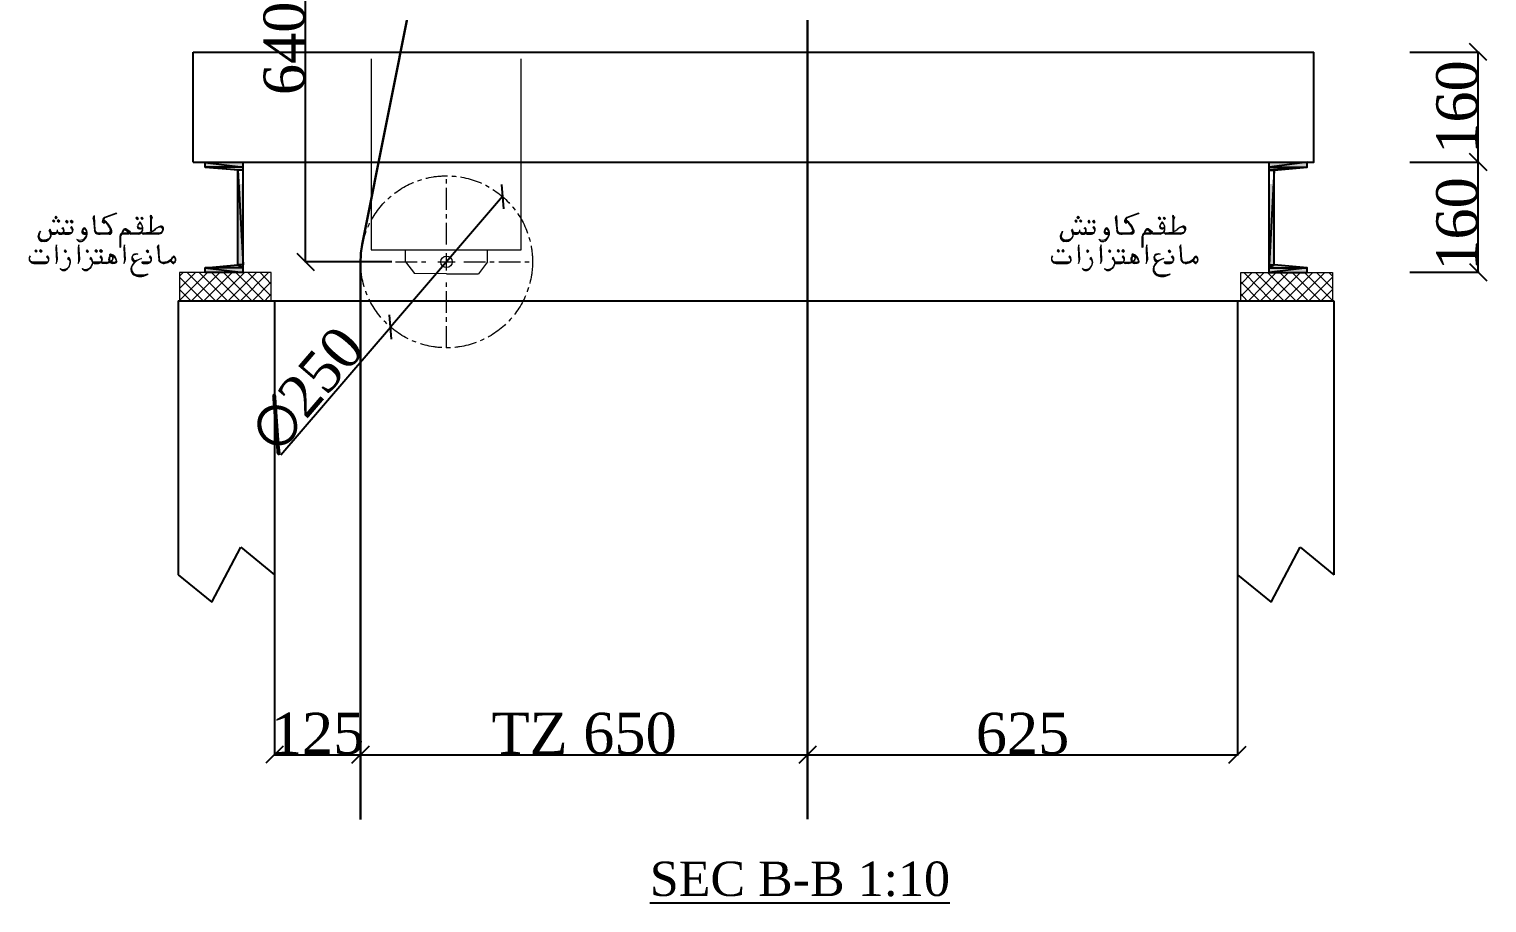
# Model space of a CAD drawing. Header units: millimetres. Extents: x -60342 to 1024385, y -25305 to 32879.
# Drawn here: x 17779 to 19898, y -6157 to -4887 of the extents above; entities that cross this region are included whole.
import ezdxf

# ---------------------------------------------------------------- set-up
doc = ezdxf.new("R2010")
doc.units = ezdxf.units.MM
doc.linetypes.add('$1$CENTER', pattern=[50.8, 31.75, -6.35, 6.35, -6.35])
doc.layers.add('$1$Car', color=3, linetype='Continuous', lineweight=18)
doc.layers.add('$1$CL', color=2, linetype='$1$CENTER', lineweight=0)
doc.layers.add('$1$PDF_0', color=7, linetype='Continuous')
doc.layers.add('Steel', color=7, linetype='Continuous')
doc.styles.add('$1$nassar2', font='cent.shx', dxfattribs={"height": 60})
doc.dimstyles.new('$1$Nassar2', dxfattribs={"dimtxt": 35, "dimasz": 25, "dimexe": 1.25, "dimexo": 0.625, "dimtad": 1, "dimtxsty": '$1$nassar2', "dimblk": '$1$_Oblique', "dimcen": 2.5, "dimadec": 0, "dimazin": 0, "dimtfac": 1, "dimtmove": 0, "dimatfit": 3, "dimldrblk": '$1$_Oblique', "dimfxl": 1, "dimarcsym": 0})

# ---------------------------------------------------------------- blocks, each defined once
blk = doc.blocks.new('*U36')
at = {"layer": '$1$CL', "color": 0, "transparency": 16777216}
for p, q in [((0, 25), (0, 125.12)), ((-125.12, 0), (-25, 0)), ((25, 0), (125.12, 0)), ((0, -125.12), (0, -25))]:
    blk.add_line(p, q, dxfattribs=at)
at = {"layer": '$1$CL', "color": 0, "linetype": 'Continuous', "transparency": 16777216}
for p, q in [((-12.5, 0), (12.5, 0)), ((0, -12.5), (0, 12.5))]:
    blk.add_line(p, q, dxfattribs=at)
blk = doc.blocks.new('$1$_Oblique')
at = {"color": 0, "linetype": 'ByBlock', "lineweight": -2}
blk.add_line((-0.5, -0.5), (0.5, 0.5), dxfattribs=at)
blk = doc.blocks.new('*D53')
at = {"color": 0, "lineweight": -2, "transparency": 16777216}
for p in [(18467.2, -5130.1), (18144.6, -5505.6)]:
    blk.add_line(p, (18304.3, -5319.7), dxfattribs=at)
at = {"layer": 'Defpoints', "color": 0, "transparency": 16777216}
for p in [(18467.2, -5130.1), (18304.3, -5319.7)]:
    blk.add_point(p, dxfattribs=at)
at = {"color": 0, "lineweight": -2, "transparency": 16777216, "xscale": 25, "yscale": 25, "zscale": 25}
for p, rotation in [((18467.2, -5130.1), 229.3418150870702), ((18304.3, -5319.7), 49.34181508707022)]:
    blk.add_blockref('$1$_Oblique', p, dxfattribs=dict(at, rotation=rotation))
at = {"color": 0, "transparency": 16777216, "insert": (18183.2, -5410.2), "char_height": 60, "attachment_point": 5, "rotation": 49.3418, "style": '$1$nassar2'}
blk.add_mtext('∅250', dxfattribs=at)
blk = doc.blocks.new('*D54')
at = {"color": 0, "lineweight": -2, "transparency": 16777216}
for p, q in [((18135.7, -5612.1), (18135.7, -5942.7)), ((18260.7, -5612.1), (18260.7, -5942.7)), ((18135.7, -5941.5), (18260.7, -5941.5))]:
    blk.add_line(p, q, dxfattribs=at)
at = {"layer": 'Defpoints', "color": 0, "transparency": 16777216}
for p in [(18135.7, -5611.5), (18260.7, -5611.5), (18260.7, -5941.5)]:
    blk.add_point(p, dxfattribs=at)
at = {"color": 0, "lineweight": -2, "transparency": 16777216, "xscale": 25, "yscale": 25, "zscale": 25, "rotation": 180}
blk.add_blockref('$1$_Oblique', (18135.7, -5941.5), dxfattribs=at)
at = {"color": 0, "lineweight": -2, "transparency": 16777216, "xscale": 25, "yscale": 25, "zscale": 25}
blk.add_blockref('$1$_Oblique', (18260.7, -5941.5), dxfattribs=at)
at = {"color": 0, "transparency": 16777216, "insert": (18198.2, -5910.9), "char_height": 60, "attachment_point": 5, "style": '$1$nassar2'}
blk.add_mtext('125', dxfattribs=at)
blk = doc.blocks.new('*D55')
at = {"color": 0, "lineweight": -2, "transparency": 16777216}
for p, q in [((18260.7, -5612.1), (18260.7, -5942.7)), ((18910.7, -5612.1), (18910.7, -5942.7)), ((18260.7, -5941.5), (18910.7, -5941.5))]:
    blk.add_line(p, q, dxfattribs=at)
at = {"layer": 'Defpoints', "color": 0, "transparency": 16777216}
for p in [(18260.7, -5611.5), (18910.7, -5611.5), (18910.7, -5941.5)]:
    blk.add_point(p, dxfattribs=at)
at = {"color": 0, "lineweight": -2, "transparency": 16777216, "xscale": 25, "yscale": 25, "zscale": 25, "rotation": 180}
blk.add_blockref('$1$_Oblique', (18260.7, -5941.5), dxfattribs=at)
at = {"color": 0, "lineweight": -2, "transparency": 16777216, "xscale": 25, "yscale": 25, "zscale": 25}
blk.add_blockref('$1$_Oblique', (18910.7, -5941.5), dxfattribs=at)
at = {"color": 0, "transparency": 16777216, "insert": (18585.7, -5910.9), "char_height": 60, "attachment_point": 5, "style": '$1$nassar2'}
blk.add_mtext('TZ 650', dxfattribs=at)
blk = doc.blocks.new('*D56')
at = {"color": 0, "lineweight": -2, "transparency": 16777216}
for p, q in [((18910.7, -5612.1), (18910.7, -5942.7)), ((19535.7, -5612.1), (19535.7, -5942.7)), ((18910.7, -5941.5), (19535.7, -5941.5))]:
    blk.add_line(p, q, dxfattribs=at)
at = {"layer": 'Defpoints', "color": 0, "transparency": 16777216}
for p in [(18910.7, -5611.5), (19535.7, -5611.5), (19535.7, -5941.5)]:
    blk.add_point(p, dxfattribs=at)
at = {"color": 0, "lineweight": -2, "transparency": 16777216, "xscale": 25, "yscale": 25, "zscale": 25, "rotation": 180}
blk.add_blockref('$1$_Oblique', (18910.7, -5941.5), dxfattribs=at)
at = {"color": 0, "lineweight": -2, "transparency": 16777216, "xscale": 25, "yscale": 25, "zscale": 25}
blk.add_blockref('$1$_Oblique', (19535.7, -5941.5), dxfattribs=at)
at = {"color": 0, "transparency": 16777216, "insert": (19223.2, -5910.9), "char_height": 60, "attachment_point": 5, "style": '$1$nassar2'}
blk.add_mtext('625', dxfattribs=at)
blk = doc.blocks.new('*D57')
at = {"color": 0, "lineweight": -2, "transparency": 16777216}
for p, q in [((18295.5, -4584.9), (18179.5, -4584.9)), ((18180.7, -5224.9), (18180.7, -4584.9)), ((18306.4, -5224.9), (18179.5, -5224.9))]:
    blk.add_line(p, q, dxfattribs=at)
at = {"layer": 'Defpoints', "color": 0, "transparency": 16777216}
for p in [(18180.7, -4584.9), (18296.1, -4584.9), (18307, -5224.9)]:
    blk.add_point(p, dxfattribs=at)
at = {"color": 0, "lineweight": -2, "transparency": 16777216, "xscale": 25, "yscale": 25, "zscale": 25}
for p, rotation in [((18180.7, -4584.9), 90), ((18180.7, -5224.9), 270)]:
    blk.add_blockref('$1$_Oblique', p, dxfattribs=dict(at, rotation=rotation))
at = {"color": 0, "transparency": 16777216, "insert": (18150.1, -4914.6), "char_height": 60, "attachment_point": 5, "rotation": 90, "style": '$1$nassar2'}
blk.add_mtext('640', dxfattribs=at)
blk = doc.blocks.new('*D58')
at = {"color": 0, "lineweight": -2, "transparency": 16777216}
for p, q in [((19786.3, -4919.9), (19887, -4919.9)), ((19885.7, -5079.9), (19885.7, -4919.9)), ((19786.3, -5079.9), (19887, -5079.9))]:
    blk.add_line(p, q, dxfattribs=at)
at = {"layer": 'Defpoints', "color": 0, "transparency": 16777216}
for p in [(19785.7, -4919.9), (19885.7, -4919.9), (19785.7, -5079.9)]:
    blk.add_point(p, dxfattribs=at)
at = {"color": 0, "lineweight": -2, "transparency": 16777216, "xscale": 25, "yscale": 25, "zscale": 25}
for p, rotation in [((19885.7, -4919.9), 90), ((19885.7, -5079.9), 270)]:
    blk.add_blockref('$1$_Oblique', p, dxfattribs=dict(at, rotation=rotation))
at = {"color": 0, "transparency": 16777216, "insert": (19855.1, -4999.9), "char_height": 60, "attachment_point": 5, "rotation": 90, "style": '$1$nassar2'}
blk.add_mtext('160', dxfattribs=at)
blk = doc.blocks.new('*D59')
at = {"color": 0, "lineweight": -2, "transparency": 16777216}
for p, q in [((19786.3, -5079.9), (19887, -5079.9)), ((19885.7, -5239.9), (19885.7, -5079.9)), ((19786.3, -5239.9), (19887, -5239.9))]:
    blk.add_line(p, q, dxfattribs=at)
at = {"layer": 'Defpoints', "color": 0, "transparency": 16777216}
for p in [(19785.7, -5079.9), (19885.7, -5079.9), (19785.7, -5239.9)]:
    blk.add_point(p, dxfattribs=at)
at = {"color": 0, "lineweight": -2, "transparency": 16777216, "xscale": 25, "yscale": 25, "zscale": 25}
for p, rotation in [((19885.7, -5079.9), 90), ((19885.7, -5239.9), 270)]:
    blk.add_blockref('$1$_Oblique', p, dxfattribs=dict(at, rotation=rotation))
at = {"color": 0, "transparency": 16777216, "insert": (19855.1, -5169.9), "char_height": 60, "attachment_point": 5, "rotation": 90, "style": '$1$nassar2'}
blk.add_mtext('160', dxfattribs=at)

msp = doc.modelspace()

# ---------------------------------------------------------------- hatches: boundary and pattern name
at = {"true_color": 0x000007}
h = msp.add_hatch(color=7, dxfattribs=at)
h.paths.add_polyline_path([(18089.881, -5080.302), (18034.579, -5080.302), (18089.881, -5087.149)])
h.paths.add_polyline_path([(18034.579, -5080.302), (18089.881, -5087.149), (18034.579, -5087.149)])
h = msp.add_hatch(color=7, dxfattribs=at)
h.paths.add_polyline_path([(19581.54, -5080.282), (19636.842, -5080.282), (19581.54, -5087.129)])
h.paths.add_polyline_path([(19636.842, -5080.282), (19581.54, -5087.129), (19636.842, -5087.129)])
h = msp.add_hatch(color=7, dxfattribs=at)
h.paths.add_polyline_path([(18089.881, -5087.149), (18034.579, -5087.149), (18089.881, -5091.889)])
h.paths.add_polyline_path([(18034.579, -5087.149), (18089.881, -5091.889), (18082.508, -5091.889)])
h = msp.add_hatch(color=7, dxfattribs=at)
h.paths.add_polyline_path([(19581.54, -5087.129), (19636.842, -5087.129), (19581.54, -5091.869)])
h.paths.add_polyline_path([(19636.842, -5087.129), (19581.54, -5091.869), (19588.913, -5091.869)])
h = msp.add_hatch(color=7, dxfattribs=at)
h.paths.add_polyline_path([(18089.881, -5111.889), (18082.508, -5111.889), (18089.881, -5229.341)])
h.paths.add_polyline_path([(18082.508, -5111.889), (18089.881, -5229.341), (18082.508, -5229.341)])
h = msp.add_hatch(color=7, dxfattribs=at)
h.paths.add_polyline_path([(19581.54, -5111.869), (19588.913, -5111.869), (19581.54, -5229.321)])
h.paths.add_polyline_path([(19588.913, -5111.869), (19581.54, -5229.321), (19588.913, -5229.321)])
h = msp.add_hatch(color=7, dxfattribs=at)
h.paths.add_polyline_path([(18089.881, -5229.341), (18082.508, -5229.341), (18089.881, -5233.554)])
h.paths.add_polyline_path([(18082.508, -5229.341), (18089.881, -5233.554), (18034.579, -5233.554)])
h = msp.add_hatch(color=7, dxfattribs=at)
h.paths.add_polyline_path([(18089.881, -5233.554), (18034.579, -5233.554), (18089.881, -5240.401)])
h.paths.add_polyline_path([(18034.579, -5233.554), (18089.881, -5240.401), (18034.579, -5240.401)])
h = msp.add_hatch(color=7, dxfattribs=at)
h.paths.add_polyline_path([(19581.54, -5229.321), (19588.913, -5229.321), (19581.54, -5233.534)])
h.paths.add_polyline_path([(19588.913, -5229.321), (19581.54, -5233.534), (19636.842, -5233.534)])
h = msp.add_hatch(color=7, dxfattribs=at)
h.paths.add_polyline_path([(19581.54, -5233.534), (19636.842, -5233.534), (19581.54, -5240.381)])
h.paths.add_polyline_path([(19636.842, -5233.534), (19581.54, -5240.381), (19636.842, -5240.381)])

# ---------------------------------------------------------------- linework, layer by layer
at = {"layer": '$1$Car', "ltscale": 4}
for p, q in [((18276.054, -4929.908), (18276.054, -5207.455)), ((18494.041, -5207.698), (18494.041, -4929.908)), ((18276.054, -5207.455), (18494.041, -5207.698)), ((18326.259, -5224.808), (18326.289, -5207.511)), ((18445.162, -5224.941), (18445.171, -5207.644)), ((18326.259, -5224.808), (18339.115, -5242.134)), ((18445.162, -5224.941), (18432.267, -5242.239)), ((18385.691, -5242.239), (18339.115, -5242.134)), ((18385.691, -5242.239), (18432.267, -5242.239))]:
    msp.add_line(p, q, dxfattribs=at)
msp.add_circle((18385.71, -5224.908), 8.379, dxfattribs=at)
at = {"layer": '$1$CL', "color": 1, "linetype": 'Continuous', "lineweight": 30}
for p, q in [((18396.006, -4532.183), (18263.256, -5199.807)), ((18910.71, -6035.335), (18910.71, -4584.392)), ((18260.71, -6035.505), (18260.71, -5224.908))]:
    msp.add_line(p, q, dxfattribs=at)
at = {"layer": '$1$CL'}
msp.add_circle((18385.71, -5224.908), 125, dxfattribs=at)
at = {"layer": '$1$CL', "color": 1, "linetype": 'Continuous', "lineweight": 30}
msp.add_arc((18385.71, -5224.908), 125, 168.416006, 180, dxfattribs=at)
at = {"layer": '$1$PDF_0', "lineweight": 18}
for points in [[(17816.376, -5165.841), (17814.259, -5163.724), (17812.747, -5165.236), (17814.562, -5167.353)], [(17819.702, -5160.701), (17817.585, -5158.584), (17816.073, -5160.398), (17817.888, -5162.515)], [(17823.33, -5165.841), (17821.214, -5163.724), (17819.702, -5165.236), (17821.818, -5167.353)], [(17835.425, -5166.748), (17833.308, -5164.631), (17831.796, -5166.446), (17833.913, -5168.562)], [(17842.682, -5166.748), (17840.565, -5164.631), (17838.751, -5166.446), (17840.867, -5168.562)], [(17937.926, -5161.91), (17935.81, -5159.794), (17933.995, -5161.305), (17936.112, -5163.422)], [(17944.881, -5161.91), (17942.764, -5159.794), (17941.252, -5161.305), (17943.369, -5163.422)], [(19302.609, -5165.821), (19300.493, -5163.704), (19298.981, -5165.216), (19300.795, -5167.333)], [(19305.935, -5160.681), (19303.819, -5158.564), (19302.307, -5160.378), (19304.121, -5162.495)], [(19309.564, -5165.821), (19307.447, -5163.704), (19305.935, -5165.216), (19308.052, -5167.333)], [(19321.658, -5166.728), (19319.542, -5164.611), (19318.03, -5166.425), (19320.146, -5168.542)], [(19328.915, -5166.728), (19326.798, -5164.611), (19324.984, -5166.425), (19327.101, -5168.542)], [(19424.16, -5161.89), (19422.043, -5159.773), (19420.229, -5161.285), (19422.345, -5163.402)], [(19431.114, -5161.89), (19428.997, -5159.773), (19427.486, -5161.285), (19429.602, -5163.402)], [(17790.675, -5209.381), (17788.558, -5207.265), (17787.047, -5208.777), (17789.163, -5210.893)], [(17797.629, -5209.381), (17795.815, -5207.265), (17794.001, -5208.777), (17796.117, -5210.893)], [(17818.19, -5227.221), (17819.702, -5223.592), (17820.307, -5221.174), (17818.795, -5200.31), (17817.585, -5204.544), (17818.795, -5223.895)], [(17833.308, -5209.684), (17831.192, -5207.567), (17829.68, -5209.381), (17831.494, -5211.498)], [(17850.241, -5227.221), (17852.055, -5223.592), (17852.357, -5221.174), (17851.148, -5200.31), (17849.938, -5204.544), (17850.845, -5223.895)], [(17865.359, -5209.684), (17863.242, -5207.567), (17861.73, -5209.381), (17863.847, -5211.498)], [(17878.058, -5209.381), (17875.942, -5207.265), (17874.43, -5208.777), (17876.546, -5210.893)], [(17885.315, -5209.381), (17883.198, -5207.265), (17881.384, -5208.777), (17883.501, -5210.893)], [(17916.761, -5227.221), (17918.273, -5223.592), (17918.877, -5221.174), (17917.668, -5200.31), (17916.458, -5204.544), (17917.365, -5223.895)], [(17952.742, -5209.986), (17950.626, -5207.87), (17948.811, -5209.381), (17950.928, -5211.498)], [(19276.908, -5209.361), (19274.792, -5207.245), (19273.28, -5208.756), (19275.396, -5210.873)], [(19283.863, -5209.361), (19282.048, -5207.245), (19280.234, -5208.756), (19282.351, -5210.873)], [(19304.423, -5227.201), (19305.935, -5223.572), (19306.54, -5221.153), (19305.028, -5200.29), (19303.819, -5204.523), (19305.028, -5223.875)], [(19319.542, -5209.664), (19317.425, -5207.547), (19315.913, -5209.361), (19317.727, -5211.478)], [(19336.474, -5227.201), (19338.288, -5223.572), (19338.591, -5221.153), (19337.381, -5200.29), (19336.172, -5204.523), (19337.079, -5223.875)], [(19351.592, -5209.664), (19349.476, -5207.547), (19347.964, -5209.361), (19350.08, -5211.478)], [(19364.291, -5209.361), (19362.175, -5207.245), (19360.663, -5208.756), (19362.78, -5210.873)], [(19371.548, -5209.361), (19369.432, -5207.245), (19367.617, -5208.756), (19369.734, -5210.873)], [(19402.994, -5227.201), (19404.506, -5223.572), (19405.111, -5221.153), (19403.901, -5200.29), (19402.692, -5204.523), (19403.599, -5223.875)], [(19438.975, -5209.966), (19436.859, -5207.849), (19435.045, -5209.361), (19437.161, -5211.478)]]:
    msp.add_lwpolyline(points, close=True, dxfattribs=at)
for points in [[(17815.469, -5166.446), (17813.352, -5164.329)], [(17818.795, -5161.608), (17816.678, -5159.491)], [(17822.725, -5166.446), (17820.609, -5164.329)], [(17834.518, -5167.655), (17832.703, -5165.539)], [(17841.774, -5167.655), (17839.658, -5165.539)], [(17875.034, -5179.447), (17873.825, -5157.979), (17872.918, -5158.584), (17871.708, -5161.003), (17872.313, -5163.724), (17873.825, -5179.447)], [(17874.43, -5179.75), (17873.22, -5162.515), (17872.616, -5159.794)], [(17886.827, -5164.934), (17887.734, -5169.167), (17885.315, -5167.05)], [(17888.943, -5159.794), (17905.876, -5153.746), (17904.969, -5155.258), (17890.455, -5160.398)], [(17937.019, -5162.515), (17934.903, -5160.398)], [(17943.974, -5162.515), (17942.159, -5160.398)], [(17955.463, -5160.701), (17955.463, -5179.75), (17956.673, -5179.75), (17956.673, -5161.91), (17957.278, -5162.515), (17958.185, -5160.398)], [(19301.702, -5166.425), (19299.586, -5164.309)], [(19305.028, -5161.588), (19302.912, -5159.471)], [(19308.959, -5166.425), (19306.842, -5164.309)], [(19320.751, -5167.635), (19318.937, -5165.518)], [(19328.008, -5167.635), (19325.891, -5165.518)], [(19361.268, -5179.427), (19360.058, -5157.959), (19359.151, -5158.564), (19357.942, -5160.983), (19358.547, -5163.704), (19360.058, -5179.427)], [(19360.663, -5179.729), (19359.454, -5162.495), (19358.849, -5159.773)], [(19373.06, -5164.914), (19373.967, -5169.147), (19371.548, -5167.03)], [(19375.177, -5159.773), (19392.109, -5153.726), (19391.202, -5155.238), (19376.688, -5160.378)], [(19423.252, -5162.495), (19421.136, -5160.378)], [(19430.207, -5162.495), (19428.393, -5160.378)], [(19441.697, -5160.681), (19441.697, -5179.729), (19442.906, -5179.729), (19442.906, -5161.89), (19443.511, -5162.495), (19444.418, -5160.378)], [(17809.421, -5177.633), (17807.91, -5179.75)], [(17828.168, -5175.214), (17826.656, -5176.726)], [(17839.658, -5182.773), (17828.47, -5182.773)], [(17839.96, -5183.378), (17838.751, -5183.68), (17829.377, -5183.68)], [(17830.587, -5184.89), (17837.239, -5184.89)], [(17840.565, -5173.702), (17839.356, -5175.214)], [(17839.96, -5174.609), (17841.17, -5176.121), (17842.077, -5177.936)], [(17862.335, -5183.68), (17858.102, -5183.68), (17856.893, -5183.076), (17855.986, -5180.959)], [(17857.8, -5177.331), (17859.009, -5176.424), (17859.916, -5176.424), (17861.73, -5178.54)], [(17858.404, -5184.89), (17863.242, -5184.89)], [(17863.242, -5182.773), (17859.614, -5182.773)], [(17878.965, -5182.773), (17893.781, -5182.773)], [(17895.595, -5183.68), (17879.872, -5183.68)], [(17879.872, -5184.89), (17881.989, -5184.89)], [(17895.595, -5184.89), (17881.082, -5184.89)], [(17911.621, -5189.123), (17911.621, -5203.636), (17911.016, -5204.241), (17911.016, -5187.914)], [(17923.715, -5183.68), (17914.947, -5183.68), (17913.132, -5184.588), (17911.621, -5186.402)], [(17920.994, -5177.331), (17925.529, -5180.959), (17924.017, -5184.89), (17915.551, -5184.89)], [(17917.063, -5177.936), (17918.273, -5177.331), (17919.18, -5177.633), (17924.32, -5181.866)], [(17924.622, -5182.773), (17937.321, -5182.773)], [(17942.159, -5181.866), (17938.833, -5183.68), (17925.529, -5183.68)], [(17937.321, -5184.89), (17926.739, -5184.89)], [(17943.066, -5182.773), (17969.372, -5182.773)], [(17967.86, -5183.68), (17943.974, -5183.68)], [(17966.651, -5184.89), (17945.183, -5184.89)], [(19295.655, -5177.613), (19294.143, -5179.729)], [(19314.401, -5175.194), (19312.89, -5176.706)], [(19325.891, -5182.753), (19314.704, -5182.753)], [(19326.194, -5183.358), (19324.984, -5183.66), (19315.611, -5183.66)], [(19316.82, -5184.87), (19323.472, -5184.87)], [(19326.798, -5173.682), (19325.589, -5175.194)], [(19326.194, -5174.589), (19327.403, -5176.101), (19328.31, -5177.915)], [(19348.569, -5183.66), (19344.335, -5183.66), (19343.126, -5183.055), (19342.219, -5180.939)], [(19344.033, -5177.311), (19345.243, -5176.403), (19346.15, -5176.403), (19347.964, -5178.52)], [(19344.638, -5184.87), (19349.476, -5184.87)], [(19349.476, -5182.753), (19345.847, -5182.753)], [(19365.199, -5182.753), (19380.014, -5182.753)], [(19381.829, -5183.66), (19366.106, -5183.66)], [(19366.106, -5184.87), (19368.222, -5184.87)], [(19381.829, -5184.87), (19367.315, -5184.87)], [(19397.854, -5189.103), (19397.854, -5203.616), (19397.249, -5204.221), (19397.249, -5187.893)], [(19409.948, -5183.66), (19401.18, -5183.66), (19399.366, -5184.567), (19397.854, -5186.381)], [(19407.227, -5177.311), (19411.763, -5180.939), (19410.251, -5184.87), (19401.785, -5184.87)], [(19403.296, -5177.915), (19404.506, -5177.311), (19405.413, -5177.613), (19410.553, -5181.846)], [(19410.856, -5182.753), (19423.555, -5182.753)], [(19428.393, -5181.846), (19425.067, -5183.66), (19411.763, -5183.66)], [(19423.555, -5184.87), (19412.972, -5184.87)], [(19429.3, -5182.753), (19455.605, -5182.753)], [(19454.094, -5183.66), (19430.207, -5183.66)], [(19452.884, -5184.87), (19431.416, -5184.87)], [(17789.768, -5209.986), (17787.651, -5208.172)], [(17797.025, -5209.986), (17794.908, -5208.172)], [(17819.097, -5223.592), (17819.399, -5222.383), (17818.19, -5203.334)], [(17832.401, -5210.591), (17830.285, -5208.474)], [(17851.45, -5223.592), (17851.45, -5222.383), (17850.543, -5203.334)], [(17864.754, -5210.591), (17862.638, -5208.474)], [(17877.151, -5209.986), (17875.337, -5208.172)], [(17884.408, -5209.986), (17882.291, -5208.172)], [(17917.668, -5223.592), (17917.97, -5222.383), (17917.063, -5203.334)], [(17951.835, -5210.591), (17949.718, -5208.777)], [(17968.465, -5222.081), (17967.256, -5200.31), (17966.348, -5201.218), (17965.139, -5203.636), (17966.046, -5206.055), (17967.256, -5222.081)], [(17967.86, -5222.383), (17966.651, -5205.148), (17966.046, -5202.427)], [(19276.001, -5209.966), (19273.885, -5208.152)], [(19283.258, -5209.966), (19281.141, -5208.152)], [(19305.33, -5223.572), (19305.633, -5222.363), (19304.423, -5203.314)], [(19318.634, -5210.571), (19316.518, -5208.454)], [(19337.683, -5223.572), (19337.683, -5222.363), (19336.776, -5203.314)], [(19350.987, -5210.571), (19348.871, -5208.454)], [(19363.384, -5209.966), (19361.57, -5208.152)], [(19370.641, -5209.966), (19368.525, -5208.152)], [(19403.901, -5223.572), (19404.204, -5222.363), (19403.296, -5203.314)], [(19438.068, -5210.571), (19435.952, -5208.756)], [(19454.698, -5222.06), (19453.489, -5200.29), (19452.582, -5201.197), (19451.372, -5203.616), (19452.279, -5206.035), (19453.489, -5222.06)], [(19454.094, -5222.363), (19452.884, -5205.128), (19452.279, -5202.407)], [(17805.188, -5226.011), (17803.979, -5226.314), (17784.93, -5226.314), (17783.418, -5226.011), (17781.906, -5225.407)], [(17804.886, -5225.407), (17783.72, -5225.407)], [(17785.837, -5227.221), (17802.467, -5227.221)], [(17805.793, -5216.033), (17804.281, -5217.848)], [(17805.188, -5217.243), (17806.398, -5218.755), (17807.305, -5220.569)], [(17882.594, -5226.011), (17881.384, -5226.314), (17872.011, -5226.314)], [(17873.22, -5227.221), (17879.872, -5227.221)], [(17883.198, -5216.033), (17881.989, -5217.848)], [(17882.594, -5217.243), (17883.803, -5218.755), (17884.71, -5220.569)], [(17884.105, -5225.407), (17893.781, -5225.407)], [(17895.898, -5225.407), (17893.479, -5226.314), (17885.315, -5226.314)], [(17891.362, -5227.221), (17886.222, -5227.221)], [(17896.502, -5224.5), (17895.595, -5222.685)], [(17896.502, -5214.824), (17900.433, -5216.033), (17903.457, -5218.15)], [(17905.876, -5225.407), (17904.364, -5226.314), (17899.828, -5226.314), (17897.712, -5225.407)], [(17900.735, -5225.407), (17904.061, -5225.407)], [(17953.952, -5225.407), (17942.764, -5225.407)], [(17954.254, -5226.011), (17953.044, -5226.314), (17943.671, -5226.314)], [(17944.881, -5227.221), (17951.533, -5227.221)], [(17954.859, -5216.033), (17953.649, -5217.848)], [(17954.254, -5217.243), (17955.463, -5218.755), (17956.37, -5220.569)], [(17972.396, -5225.407), (17976.326, -5225.407)], [(17973.605, -5227.221), (17975.419, -5227.221)], [(17987.212, -5219.964), (17983.281, -5224.5)], [(17987.816, -5227.221), (17983.886, -5223.29)], [(17984.793, -5223.29), (17987.816, -5226.011), (17988.723, -5226.616), (17989.933, -5226.011), (17991.445, -5224.5)], [(17991.747, -5220.569), (17990.538, -5218.755), (17989.328, -5218.15), (17987.514, -5219.359)], [(19291.422, -5225.991), (19290.212, -5226.294), (19271.163, -5226.294), (19269.651, -5225.991), (19268.14, -5225.386)], [(19291.119, -5225.386), (19269.954, -5225.386)], [(19272.07, -5227.201), (19288.7, -5227.201)], [(19292.026, -5216.013), (19290.515, -5217.827)], [(19291.422, -5217.223), (19292.631, -5218.734), (19293.538, -5220.549)], [(19368.827, -5225.991), (19367.617, -5226.294), (19358.244, -5226.294)], [(19359.454, -5227.201), (19366.106, -5227.201)], [(19369.432, -5216.013), (19368.222, -5217.827)], [(19368.827, -5217.223), (19370.036, -5218.734), (19370.943, -5220.549)], [(19370.339, -5225.386), (19380.014, -5225.386)], [(19382.131, -5225.386), (19379.712, -5226.294), (19371.548, -5226.294)], [(19377.595, -5227.201), (19372.455, -5227.201)], [(19382.736, -5224.479), (19381.829, -5222.665)], [(19382.736, -5214.804), (19386.666, -5216.013), (19389.69, -5218.13)], [(19392.109, -5225.386), (19390.597, -5226.294), (19386.062, -5226.294), (19383.945, -5225.386)], [(19386.969, -5225.386), (19390.295, -5225.386)], [(19440.185, -5225.386), (19428.997, -5225.386)], [(19440.487, -5225.991), (19439.278, -5226.294), (19429.905, -5226.294)], [(19431.114, -5227.201), (19437.766, -5227.201)], [(19441.092, -5216.013), (19439.883, -5217.827)], [(19440.487, -5217.223), (19441.697, -5218.734), (19442.604, -5220.549)], [(19458.629, -5225.386), (19462.56, -5225.386)], [(19459.839, -5227.201), (19461.653, -5227.201)], [(19473.445, -5219.944), (19469.514, -5224.479)], [(19474.05, -5227.201), (19470.119, -5223.27)], [(19471.026, -5223.27), (19474.05, -5225.991), (19474.957, -5226.596), (19476.166, -5225.991), (19477.678, -5224.479)], [(19477.98, -5220.549), (19476.771, -5218.734), (19475.561, -5218.13), (19473.747, -5219.339)]]:
    msp.add_lwpolyline(points, dxfattribs=at)
for points in [[(17893.71, -5182.464, 0.41725407), (17897.363, -5179.213, 0.15748651), (17886.557, -5164.666)], [(17942.707, -5171.176, 0.6063276), (17937.076, -5171.176, 0.38592407), (17938.16, -5175.305)], [(17943.887, -5178.117, 0.20473629), (17940.775, -5167.679, 0.43299412), (17938.801, -5167.898)], [(19379.943, -5182.444, 0.41725407), (19383.597, -5179.193, 0.15748651), (19372.79, -5164.646)], [(19428.94, -5171.156, 0.6063276), (19423.31, -5171.156, 0.38592407), (19424.393, -5175.285)], [(19430.12, -5178.097, 0.20473629), (19427.008, -5167.658, 0.43299412), (19425.035, -5167.878)], [(17792.192, -5189.045, -0.18110539), (17795.194, -5180.541, 0.11021726), (17793.105, -5187.476, 0.21257862), (17794.139, -5190.372)], [(17793.141, -5190.344, 0.23621891), (17799.403, -5194.262, 0.15747958), (17807.486, -5191.775)], [(17807.578, -5191.37, 0.26770238), (17810.328, -5186.419, 0.16534837), (17807.834, -5179.352)], [(17809.44, -5181.163, 0.67714591), (17819.82, -5181.579, 0.27558448), (17824.602, -5184.876, 0.40157223), (17829.348, -5181.016)], [(17809.682, -5181.017, 0.10236354), (17816.889, -5182.47, 0.28347809), (17819.633, -5180.735, 0.07863973), (17820.245, -5178.695)], [(17820.008, -5181.283, 0.15747367), (17826.136, -5182.765, 0.86611539), (17826.569, -5176.495)], [(17839.506, -5182.471, 0.53548612), (17841.89, -5178.822, 0.12595079), (17838.99, -5175.093)], [(17847.95, -5192.113, 0.51969524), (17862.746, -5184.804, 0.31492829), (17860.085, -5177.845)], [(17858.438, -5175.598, 0.17324239), (17855.506, -5180.834, 0.4881371), (17858.146, -5184.585)], [(17916.458, -5179.145), (17914.644, -5181.564), (17916.156, -5177.936, -0.51186379), (17920.819, -5177.329)], [(17915.854, -5182.773), (17923.715, -5182.773), (17918.877, -5178.843, 0.3544211), (17916.348, -5179.203)], [(17974.175, -5175.805, 0.47244666), (17969.929, -5173.296, 0.09446494), (17961.633, -5178.066)], [(19278.426, -5189.025, -0.18110539), (19281.427, -5180.521, 0.11021726), (19279.338, -5187.455, 0.21257862), (19280.372, -5190.351)], [(19279.375, -5190.324, 0.23621891), (19285.637, -5194.242, 0.15747958), (19293.72, -5191.755)], [(19293.811, -5191.35, 0.26770238), (19296.561, -5186.399, 0.16534837), (19294.067, -5179.331)], [(19295.673, -5181.143, 0.67714591), (19306.053, -5181.559, 0.27558448), (19310.835, -5184.856, 0.40157223), (19315.581, -5180.996)], [(19295.915, -5180.997, 0.10236354), (19303.123, -5182.45, 0.28347809), (19305.867, -5180.715, 0.07863973), (19306.479, -5178.675)], [(19306.241, -5181.263, 0.15747367), (19312.37, -5182.744, 0.86611539), (19312.802, -5176.475)], [(19325.739, -5182.451, 0.53548612), (19328.124, -5178.802, 0.12595079), (19325.224, -5175.073)], [(19334.183, -5192.093, 0.51969524), (19348.979, -5184.784, 0.31492829), (19346.318, -5177.824)], [(19344.671, -5175.577, 0.17324239), (19341.739, -5180.813, 0.4881371), (19344.38, -5184.565)], [(19402.692, -5179.125), (19400.878, -5181.544), (19402.389, -5177.915, -0.51186379), (19407.053, -5177.309)], [(19402.087, -5182.753), (19409.948, -5182.753), (19405.111, -5178.822, 0.3544211), (19402.581, -5179.183)], [(19460.409, -5175.785, 0.47244666), (19456.163, -5173.275, 0.09446494), (19447.866, -5178.046)], [(17930.861, -5213.872, -0.30708343), (17937.102, -5214.027, 0.20470465), (17929.852, -5215.891)], [(19417.094, -5213.852, -0.30708343), (19423.335, -5214.007, 0.20470465), (19416.086, -5215.871)], [(17802.181, -5227.219, 0.35432667), (17807.463, -5223.157, 0.24409499), (17805.376, -5216.079)], [(17804.734, -5225.104, 0.53548612), (17807.119, -5221.455, 0.12595079), (17804.218, -5217.726)], [(17836.029, -5218.755), (17834.82, -5220.266, -0.33858744), (17838.258, -5228.101)], [(17882.291, -5225.407), (17871.104, -5225.407, -0.26773869), (17864.277, -5236.965)], [(17868.382, -5218.755), (17867.173, -5220.266, -0.33858744), (17870.611, -5228.101)], [(17882.139, -5225.104, 0.53548612), (17884.524, -5221.455, 0.12595079), (17881.624, -5217.726)], [(17906.458, -5224.427, -0.38583965), (17903.154, -5227.221), (17900.433, -5227.221)], [(17931, -5214, 0.31495142), (17928.09, -5220.86, 0.3621915), (17933.347, -5225.103)], [(17953.799, -5225.104, 0.53548612), (17956.184, -5221.455, 0.12595079), (17953.284, -5217.726)], [(17983.281, -5223.29), (17980.862, -5225.407), (17978.141, -5226.314), (17973.605, -5226.314, -0.34648821), (17967.562, -5222.293)], [(17983.37, -5224.312, -0.21256689), (17976.629, -5227.221), (17974.512, -5227.221)], [(17989.491, -5227.099, 0.45670162), (17990.133, -5217.333, 0.46473752), (17988.063, -5217.521)], [(19288.415, -5227.199, 0.35432667), (19293.697, -5223.136, 0.24409499), (19291.609, -5216.058)], [(19290.967, -5225.084, 0.53548612), (19293.352, -5221.435, 0.12595079), (19290.452, -5217.706)], [(19322.263, -5218.734), (19321.053, -5220.246, -0.33858744), (19324.491, -5228.081)], [(19368.525, -5225.386), (19357.337, -5225.386, -0.26773869), (19350.511, -5236.944)], [(19354.616, -5218.734), (19353.406, -5220.246, -0.33858744), (19356.844, -5228.081)], [(19368.372, -5225.084, 0.53548612), (19370.757, -5221.435, 0.12595079), (19367.857, -5217.706)], [(19392.691, -5224.407, -0.38583965), (19389.388, -5227.201), (19386.666, -5227.201)], [(19417.233, -5213.98, 0.31495142), (19414.323, -5220.839, 0.3621915), (19419.58, -5225.083)], [(19440.033, -5225.084, 0.53548612), (19442.417, -5221.435, 0.12595079), (19439.517, -5217.706)], [(19469.514, -5223.27), (19467.095, -5225.386), (19464.374, -5226.294), (19459.839, -5226.294, -0.34648821), (19453.795, -5222.273)], [(19469.604, -5224.292, -0.21256689), (19462.862, -5227.201), (19460.746, -5227.201)], [(19475.724, -5227.078, 0.45670162), (19476.366, -5217.313, 0.46473752), (19474.296, -5217.501)]]:
    msp.add_lwpolyline(points, format="xyb", dxfattribs=at)
for centre, radius, start, end in [((17895.746, -5167.806), 10.734, 131.818581, 176.363478), ((17892.118, -5165.085), 4.989, 114.480482, 172.752627), ((17872.465, -5188.064), 27.968, 16.704108, 57.766179), ((17947.148, -5175.668), 11.036, 136.415502, 170.451997), ((17939.891, -5170.226), 1.664, 20.870184, 150.975368), ((17926.589, -5177.179), 17.384, 4.157943, 20.375507), ((17957.429, -5159.038), 2.57, 125.45744, 214.526044), ((17958.336, -5158.433), 2.873, 172.341905, 247.149088), ((17958.637, -5157.526), 2.569, 168.381182, 258.98567), ((19381.98, -5167.786), 10.734, 131.818581, 176.363478), ((19378.351, -5165.064), 4.989, 114.480482, 172.752627), ((19358.698, -5188.044), 27.968, 16.704108, 57.766179), ((19433.381, -5175.648), 11.036, 136.415502, 170.451997), ((19426.124, -5170.206), 1.664, 20.870184, 150.975368), ((19412.823, -5177.159), 17.384, 4.157943, 20.375507), ((19443.662, -5159.017), 2.57, 125.45744, 214.526044), ((19444.57, -5158.413), 2.873, 172.341905, 247.149088), ((19444.871, -5157.506), 2.569, 168.381182, 258.98567), ((17798.687, -5188.67), 6.803, 182.058765, 255.257517), ((17800.502, -5184.436), 8.921, 223.693879, 266.492273), ((17799.897, -5184.134), 11.339, 255.646426, 35.7367), ((17800.502, -5179.6), 13.454, 266.653361, 300.692489), ((17799.898, -5185.343), 10.733, 355.411188, 36.477075), ((17815.015, -5177.18), 6.501, 233.442738, 303.371366), ((17814.104, -5179.296), 6.203, 343.55445, 6.915975), ((17824.691, -5178.994), 4.988, 232.414436, 327.59056), ((17822.877, -5180.506), 6.803, 20.7816, 44.161749), ((17820.76, -5179.901), 8.919, 353.038951, 34.101361), ((17830.435, -5182.622), 1.964, 179.690553, 270.309447), ((17837.088, -5179.296), 5.292, 268.545502, 346.587878), ((17834.669, -5178.994), 8.013, 348.953469, 43.822964), ((17853.416, -5189.576), 5.896, 204.406018, 299.588892), ((17849.484, -5182.622), 14.06, 299.768681, 351.216612), ((17859.16, -5179.901), 2.57, 126.05757, 276.673314), ((17858.858, -5180.203), 2.57, 67.327691, 122.206881), ((17859.463, -5176.878), 1.361, 46.254429, 133.745571), ((17851.905, -5183.227), 11.337, 352.812372, 40.827856), ((17879.419, -5178.691), 5.896, 186.108406, 272.066302), ((17879.721, -5177.785), 5.896, 198.548463, 274.990855), ((17879.419, -5177.784), 4.989, 198.093756, 274.526109), ((17880.929, -5182.622), 1.964, 179.690553, 270.309447), ((17894.84, -5180.204), 3.477, 277.753804, 23.290107), ((17895.444, -5181.11), 3.78, 270.042868, 17.021568), ((17916.005, -5187.763), 5.292, 92.412247, 179.927671), ((17916.005, -5189.275), 4.687, 99.649567, 176.073555), ((17926.586, -5182.622), 1.964, 179.690553, 270.309447), ((17938.38, -5174.156), 2.268, 170.202434, 253.018624), ((17940.194, -5171.434), 4.687, 224.452065, 311.966444), ((17936.868, -5177.482), 7.106, 272.594288, 353.822003), ((17937.775, -5176.576), 6.198, 266.817707, 5.005144), ((17939.892, -5169.319), 7.71, 252.766668, 299.049929), ((17940.496, -5171.737), 4.082, 236.550549, 320.944658), ((17945.031, -5182.622), 1.964, 179.690553, 270.309447), ((17948.358, -5161.458), 21.315, 272.547742, 308.349254), ((17949.567, -5163.271), 19.199, 269.450426, 312.259811), ((17971.64, -5187.763), 13.758, 105.583986, 132.527322), ((17966.5, -5176.877), 7.71, 269.451086, 9.122392), ((17967.105, -5176.273), 7.407, 273.184125, 303.682961), ((17969.221, -5178.692), 4.082, 12.96812, 105.110331), ((17970.128, -5177.482), 3.477, 48.049656, 113.02265), ((17969.221, -5178.39), 4.081, 269.615532, 10.779779), ((17968.918, -5177.784), 4.687, 343.676805, 41.929371), ((19284.921, -5188.649), 6.803, 182.058765, 255.257517), ((19286.736, -5184.415), 8.921, 223.693879, 266.492273), ((19286.13, -5184.114), 11.339, 255.646426, 35.7367), ((19286.735, -5179.58), 13.454, 266.653361, 300.692489), ((19286.132, -5185.323), 10.733, 355.411188, 36.477075), ((19301.249, -5177.159), 6.501, 233.442738, 303.371366), ((19300.337, -5179.275), 6.203, 343.55445, 6.915975), ((19310.924, -5178.974), 4.988, 232.414436, 327.59056), ((19309.11, -5180.485), 6.803, 20.7816, 44.161749), ((19306.994, -5179.881), 8.919, 353.038951, 34.101361), ((19316.668, -5182.602), 1.964, 179.690553, 270.309447), ((19323.321, -5179.276), 5.292, 268.545502, 346.587878), ((19320.902, -5178.974), 8.013, 348.953469, 43.822964), ((19339.649, -5189.556), 5.896, 204.406018, 299.588892), ((19335.718, -5182.602), 14.06, 299.768681, 351.216612), ((19345.394, -5179.881), 2.57, 126.05757, 276.673314), ((19345.091, -5180.183), 2.57, 67.327691, 122.206881), ((19345.696, -5176.858), 1.361, 46.254429, 133.745571), ((19338.138, -5183.206), 11.337, 352.812372, 40.827856), ((19365.652, -5178.671), 5.896, 186.108406, 272.066302), ((19365.954, -5177.764), 5.896, 198.548463, 274.990855), ((19365.652, -5177.764), 4.989, 198.093756, 274.526109), ((19367.163, -5182.602), 1.964, 179.690553, 270.309447), ((19381.073, -5180.184), 3.477, 277.753804, 23.290107), ((19381.677, -5181.089), 3.78, 270.042868, 17.021568), ((19402.238, -5187.742), 5.292, 92.412247, 179.927671), ((19402.239, -5189.254), 4.687, 99.649567, 176.073555), ((19412.82, -5182.602), 1.964, 179.690553, 270.309447), ((19424.613, -5174.136), 2.268, 170.202434, 253.018624), ((19426.427, -5171.414), 4.687, 224.452065, 311.966444), ((19423.101, -5177.461), 7.106, 272.594288, 353.822003), ((19424.009, -5176.556), 6.198, 266.817707, 5.005144), ((19426.125, -5169.299), 7.71, 252.766668, 299.049929), ((19426.73, -5171.717), 4.082, 236.550549, 320.944658), ((19431.264, -5182.602), 1.964, 179.690553, 270.309447), ((19434.592, -5161.438), 21.315, 272.547742, 308.349254), ((19435.801, -5163.251), 19.199, 269.450426, 312.259811), ((19457.873, -5187.742), 13.758, 105.583986, 132.527322), ((19452.733, -5176.857), 7.71, 269.451086, 9.122392), ((19453.338, -5176.253), 7.407, 273.184125, 303.682961), ((19455.454, -5178.672), 4.082, 12.96812, 105.110331), ((19456.361, -5177.461), 3.477, 48.049656, 113.02265), ((19455.455, -5178.37), 4.081, 269.615532, 10.779779), ((19455.151, -5177.764), 4.687, 343.676805, 41.929371), ((17784.174, -5219.813), 5.291, 139.72409, 261.981691), ((17785.384, -5220.72), 6.501, 140.868004, 272.267113), ((17828.622, -5225.86), 10.13, 241.117333, 346.658038), ((17829.227, -5231.907), 5.896, 204.406018, 299.588892), ((17826.806, -5224.345), 12.854, 291.528444, 311.325484), ((17825.296, -5225.256), 13.455, 299.513519, 359.468504), ((17830.738, -5225.86), 8.012, 10.799203, 51.862075), ((17829.226, -5225.256), 9.828, 359.243422, 45.519045), ((17860.672, -5225.86), 10.13, 241.117333, 346.658038), ((17861.277, -5231.907), 5.896, 204.406018, 299.588892), ((17858.856, -5224.345), 12.854, 291.528444, 311.325484), ((17862.789, -5225.86), 8.012, 10.799203, 51.862075), ((17861.276, -5225.256), 9.828, 359.243422, 45.519045), ((17873.068, -5225.256), 1.964, 179.690553, 270.309447), ((17879.721, -5221.929), 5.292, 268.545502, 346.587878), ((17877.302, -5221.627), 8.013, 348.953469, 43.822964), ((17886.07, -5225.256), 1.964, 179.690553, 270.309447), ((17890.606, -5215.579), 11.641, 272.87384, 334.505489), ((17893.932, -5217.697), 7.408, 269.724161, 342.928375), ((17900.282, -5221.325), 5.897, 129.701519, 268.575124), ((17895.746, -5226.465), 10.432, 23.001147, 91.283939), ((17897.258, -5215.278), 1.663, 68.224866, 195.75439), ((17900.281, -5220.418), 4.686, 158.844128, 274.304629), ((17898.165, -5219.511), 2.57, 350.657862, 161.262085), ((17898.165, -5219.511), 2.873, 337.996084, 124.026601), ((17895.142, -5224.651), 11.036, 0.57736, 77.013302), ((17903.91, -5223.138), 1.967, 272.546447, 27.976679), ((17935.962, -5236.141), 9.223, 159.661218, 250.269387), ((17945.636, -5239.769), 19.805, 99.909296, 159.856755), ((17936.567, -5234.931), 8.921, 157.518385, 257.184263), ((17947.754, -5241.886), 22.224, 104.447795, 152.456754), ((17933.844, -5218.604), 5.594, 190.743261, 268.787777), ((17931.728, -5218.301), 3.175, 130.164071, 203.350697), ((17934.752, -5216.789), 6.502, 206.299654, 276.21852), ((17944.728, -5225.256), 1.964, 179.690553, 270.309447), ((17951.381, -5221.929), 5.292, 268.545502, 346.587878), ((17948.962, -5221.627), 8.013, 348.953469, 43.822964), ((17973.152, -5221.022), 5.896, 186.108406, 272.066302), ((17972.849, -5220.418), 4.989, 198.093756, 274.526109), ((17974.36, -5225.256), 1.964, 179.690553, 270.309447), ((17974.966, -5210.439), 14.665, 275.169844, 331.737332), ((17989.177, -5221.325), 4.082, 185.9734, 264.0266), ((17988.875, -5221.627), 2.872, 11.221956, 133.47208), ((17988.572, -5226.163), 1.36, 219.123005, 308.196612), ((17988.875, -5222.232), 2.872, 268.686521, 18.540836), ((19270.407, -5219.793), 5.291, 139.72409, 261.981691), ((19271.617, -5220.7), 6.501, 140.868004, 272.267113), ((19314.855, -5225.84), 10.13, 241.117333, 346.658038), ((19315.46, -5231.887), 5.896, 204.406018, 299.588892), ((19313.039, -5224.325), 12.854, 291.528444, 311.325484), ((19311.529, -5225.236), 13.455, 299.513519, 359.468504), ((19316.972, -5225.84), 8.012, 10.799203, 51.862075), ((19315.459, -5225.236), 9.828, 359.243422, 45.519045), ((19346.906, -5225.84), 10.13, 241.117333, 346.658038), ((19347.511, -5231.887), 5.896, 204.406018, 299.588892), ((19345.09, -5224.325), 12.854, 291.528444, 311.325484), ((19349.022, -5225.84), 8.012, 10.799203, 51.862075), ((19347.51, -5225.236), 9.828, 359.243422, 45.519045), ((19359.301, -5225.236), 1.964, 179.690553, 270.309447), ((19365.954, -5221.909), 5.292, 268.545502, 346.587878), ((19363.535, -5221.607), 8.013, 348.953469, 43.822964), ((19372.303, -5225.236), 1.964, 179.690553, 270.309447), ((19376.839, -5215.559), 11.641, 272.87384, 334.505489), ((19380.166, -5217.676), 7.408, 269.724161, 342.928375), ((19386.516, -5221.305), 5.897, 129.701519, 268.575124), ((19381.98, -5226.445), 10.432, 23.001147, 91.283939), ((19383.492, -5215.258), 1.663, 68.224866, 195.75439), ((19386.515, -5220.397), 4.686, 158.844128, 274.304629), ((19384.399, -5219.49), 2.57, 350.657862, 161.262085), ((19384.399, -5219.49), 2.873, 337.996084, 124.026601), ((19381.375, -5224.631), 11.036, 0.57736, 77.013302), ((19390.143, -5223.118), 1.967, 272.546447, 27.976679), ((19422.195, -5236.12), 9.223, 159.661218, 250.269387), ((19431.87, -5239.748), 19.805, 99.909296, 159.856755), ((19422.8, -5234.911), 8.921, 157.518385, 257.184263), ((19433.987, -5241.866), 22.224, 104.447795, 152.456754), ((19420.078, -5218.583), 5.594, 190.743261, 268.787777), ((19417.961, -5218.281), 3.175, 130.164071, 203.350697), ((19420.985, -5216.768), 6.502, 206.299654, 276.21852), ((19430.962, -5225.236), 1.964, 179.690553, 270.309447), ((19437.615, -5221.909), 5.292, 268.545502, 346.587878), ((19435.196, -5221.607), 8.013, 348.953469, 43.822964), ((19459.385, -5221.002), 5.896, 186.108406, 272.066302), ((19459.083, -5220.398), 4.989, 198.093756, 274.526109), ((19460.593, -5225.236), 1.964, 179.690553, 270.309447), ((19461.199, -5210.419), 14.665, 275.169844, 331.737332), ((19475.41, -5221.305), 4.082, 185.9734, 264.0266), ((19475.108, -5221.607), 2.872, 11.221956, 133.47208), ((19474.806, -5226.143), 1.36, 219.123005, 308.196612), ((19475.108, -5222.212), 2.872, 268.686521, 18.540836), ((17829.227, -5230.092), 6.804, 240.899812, 290.626951), ((17861.277, -5230.092), 6.804, 240.899812, 290.626951), ((17940.496, -5220.419), 24.642, 247.483078, 286.793781), ((17939.892, -5225.558), 20.712, 250.076456, 304.947042), ((17940.496, -5201.367), 42.484, 261.761078, 285.138852), ((19315.46, -5230.072), 6.804, 240.899812, 290.626951), ((19347.511, -5230.072), 6.804, 240.899812, 290.626951), ((19426.729, -5220.399), 24.642, 247.483078, 286.793781), ((19426.125, -5225.538), 20.712, 250.076456, 304.947042), ((19426.729, -5201.347), 42.484, 261.761078, 285.138852)]:
    msp.add_arc(centre, radius, start, end, dxfattribs=at)
for p, q in [((18017.385, -5079.908), (18017.385, -4919.908)), ((17995.71, -5281.483), (19675.71, -5281.483))]:
    msp.add_line(p, q)
for points in [[(18017.385, -5079.908), (19646.842, -5079.908), (19646.842, -4919.908)], [(18017.385, -4919.908), (19646.842, -4919.908)]]:
    msp.add_lwpolyline(points)
at = {"color": 7, "linetype": 'Continuous', "lineweight": -2, "true_color": 0x000007}
for points in [[(18089.881, -5080.302), (18034.579, -5080.302), (18089.881, -5087.149)], [(18034.579, -5080.302), (18089.881, -5087.149), (18034.579, -5087.149)], [(19581.54, -5080.282), (19636.842, -5080.282), (19581.54, -5087.129)], [(19636.842, -5080.282), (19581.54, -5087.129), (19636.842, -5087.129)], [(18089.881, -5087.149), (18034.579, -5087.149), (18089.881, -5091.889)], [(18034.579, -5087.149), (18089.881, -5091.889), (18082.508, -5091.889)], [(18089.881, -5091.889), (18082.508, -5091.889), (18089.881, -5229.341)], [(18082.508, -5091.889), (18089.881, -5229.341), (18082.508, -5229.341)], [(19581.54, -5087.129), (19636.842, -5087.129), (19581.54, -5091.869)], [(19636.842, -5087.129), (19581.54, -5091.869), (19588.913, -5091.869)], [(19581.54, -5091.869), (19588.913, -5091.869), (19581.54, -5229.321)], [(19588.913, -5091.869), (19581.54, -5229.321), (19588.913, -5229.321)], [(18082.508, -5229.341), (18089.881, -5233.554), (18034.579, -5233.554)], [(18089.881, -5233.554), (18034.579, -5233.554), (18089.881, -5240.401)], [(18034.579, -5233.554), (18089.881, -5240.401), (18034.579, -5240.401)], [(18089.881, -5229.341), (18082.508, -5229.341), (18089.881, -5233.554)], [(19581.54, -5229.321), (19588.913, -5229.321), (19581.54, -5233.534)], [(19588.913, -5229.321), (19581.54, -5233.534), (19636.842, -5233.534)], [(19581.54, -5233.534), (19636.842, -5233.534), (19581.54, -5240.381)], [(19636.842, -5233.534), (19581.54, -5240.381), (19636.842, -5240.381)]]:
    msp.add_lwpolyline(points, close=True, dxfattribs=at)
at = {"color": 7, "linetype": 'Continuous', "lineweight": 20, "true_color": 0x000007}
for points in [[(18089.881, -5080.302), (18089.881, -5240.401), (18089.881, -5240.401)], [(19581.54, -5080.282), (19581.54, -5240.381), (19581.54, -5240.381)], [(18082.508, -5091.889), (18082.508, -5229.341), (18082.508, -5229.341)], [(19588.913, -5091.869), (19588.913, -5229.321), (19588.913, -5229.321)], [(18034.579, -5233.554), (18034.579, -5240.401), (18034.579, -5233.554), (18082.508, -5229.341)], [(19636.842, -5233.534), (19636.842, -5240.381), (19636.842, -5233.534), (19588.913, -5229.321)], [(17997.711, -5245.668), (18002.978, -5240.401), (18002.978, -5240.401)], [(17997.711, -5263.576), (18020.885, -5240.401), (18020.885, -5240.401)], [(17997.711, -5280.956), (18038.266, -5240.401), (18038.266, -5240.401)], [(18031.945, -5281.483), (17997.711, -5247.248), (17997.711, -5247.248)], [(18049.853, -5281.483), (18008.771, -5240.401), (18008.771, -5240.401)], [(18015.091, -5281.483), (18056.173, -5240.401), (18056.173, -5240.401)], [(18067.234, -5281.483), (18026.152, -5240.401), (18026.152, -5240.401)], [(18032.999, -5281.483), (18074.081, -5240.401), (18074.081, -5240.401)], [(18034.579, -5240.401), (18089.881, -5240.401), (18089.881, -5240.401)], [(18085.141, -5281.483), (18044.059, -5240.401), (18044.059, -5240.401)], [(18050.906, -5281.483), (18091.988, -5240.401), (18091.988, -5240.401)], [(18102.522, -5281.483), (18061.44, -5240.401), (18061.44, -5240.401)], [(18068.287, -5281.483), (18109.369, -5240.401), (18109.369, -5240.401)], [(18119.902, -5281.483), (18079.347, -5240.401), (18079.347, -5240.401)], [(18086.194, -5281.483), (18126.749, -5240.401), (18126.749, -5240.401)], [(18130.963, -5274.636), (18096.728, -5240.401), (18096.728, -5240.401)], [(18103.575, -5281.483), (18130.963, -5254.095), (18130.963, -5254.095)], [(18130.963, -5257.255), (18114.636, -5240.401), (18114.636, -5240.401)], [(19540.458, -5274.616), (19574.693, -5240.381), (19574.693, -5240.381)], [(19540.458, -5257.235), (19556.785, -5240.381), (19556.785, -5240.381)], [(19567.846, -5281.463), (19540.458, -5254.075), (19540.458, -5254.075)], [(19585.226, -5281.463), (19544.671, -5240.381), (19544.671, -5240.381)], [(19551.518, -5281.463), (19592.073, -5240.381), (19592.073, -5240.381)], [(19603.134, -5281.463), (19562.052, -5240.381), (19562.052, -5240.381)], [(19568.899, -5281.463), (19609.981, -5240.381), (19609.981, -5240.381)], [(19620.514, -5281.463), (19579.433, -5240.381), (19579.433, -5240.381)], [(19636.842, -5240.381), (19581.54, -5240.381), (19581.54, -5240.381)], [(19586.28, -5281.463), (19627.361, -5240.381), (19627.361, -5240.381)], [(19638.422, -5281.463), (19597.34, -5240.381), (19597.34, -5240.381)], [(19604.187, -5281.463), (19645.269, -5240.381), (19645.269, -5240.381)], [(19656.329, -5281.463), (19615.248, -5240.381), (19615.248, -5240.381)], [(19621.568, -5281.463), (19662.65, -5240.381), (19662.65, -5240.381)], [(19673.71, -5280.936), (19633.155, -5240.381), (19633.155, -5240.381)], [(19639.475, -5281.463), (19673.71, -5247.228), (19673.71, -5247.228)], [(19673.71, -5263.555), (19650.536, -5240.381), (19650.536, -5240.381)], [(19673.71, -5245.648), (19668.443, -5240.381), (19668.443, -5240.381)], [(18014.038, -5281.483), (17997.711, -5265.156), (17997.711, -5265.156)], [(18121.483, -5281.483), (18130.963, -5271.476), (18130.963, -5271.476)], [(19549.938, -5281.463), (19540.458, -5271.456), (19540.458, -5271.456)], [(19657.383, -5281.463), (19673.71, -5265.136), (19673.71, -5265.136)]]:
    msp.add_lwpolyline(points, dxfattribs=at)
at = {"color": 7, "linetype": 'Continuous', "lineweight": 20}
for points in [[(18130.963, -5240.401), (17997.711, -5240.401), (17997.711, -5281.483), (18130.963, -5281.483)], [(19540.458, -5240.381), (19673.71, -5240.381), (19673.71, -5281.463), (19540.458, -5281.463)]]:
    msp.add_lwpolyline(points, close=True, dxfattribs=at)
at = {"layer": 'Defpoints'}
msp.add_line((19535.71, -5611.483), (19536.71, -5611.483), dxfattribs=at)
at = {"layer": 'Steel'}
for p, q in [((17995.71, -5281.483), (17995.71, -5679.908)), ((18135.71, -5281.483), (18135.71, -5679.908)), ((19535.71, -5281.463), (19535.71, -5679.908)), ((19675.71, -5281.463), (19675.71, -5679.908)), ((18044.71, -5719.908), (18086.71, -5639.908)), ((18086.71, -5639.908), (18135.71, -5679.908)), ((19584.71, -5719.908), (19626.71, -5639.908)), ((19626.71, -5639.908), (19675.71, -5679.908)), ((17995.71, -5679.908), (18044.71, -5719.908)), ((19535.71, -5679.908), (19584.71, -5719.908))]:
    msp.add_line(p, q, dxfattribs=at)

# ---------------------------------------------------------------- block references
at = {"layer": '$1$CL'}
msp.add_blockref('*U36', (18385.71, -5224.908), dxfattribs=at)

# ---------------------------------------------------------------- texts
at = {"layer": 'Steel', "insert": (18899.48, -6096.821), "char_height": 50, "attachment_point": 2}
msp.add_mtext('{\\Fcent|c0;\\L\\C6;SEC B-B 1:10}', dxfattribs=at)

# ---------------------------------------------------------------- dimensions: what is measured, and where the dimension line sits
for base, p1, p2, picture, middle in [((18180.71, -4584.912), (18307.007, -5224.908), (18296.116, -4584.912), '*D57', (18180.71, -4914.65)), ((19885.71, -4919.908), (19785.71, -5079.908), (19785.71, -4919.908), '*D58', (19885.71, -4999.908)), ((19885.71, -5079.908), (19785.71, -5239.911), (19785.71, -5079.908), '*D59', (19885.71, -5169.91))]:
    dim = msp.add_linear_dim(base=base, p1=p1, p2=p2, angle=90, dimstyle='$1$Nassar2')
    dim.commit()
    dim.dimension.update_dxf_attribs({"geometry": picture, "text_midpoint": middle, "dimtype": 160})
dim = msp.add_diameter_dim_2p(p1=(18467.153, -5130.082), p2=(18304.267, -5319.734), dimstyle='$1$Nassar2')
dim.commit()
dim.dimension.update_dxf_attribs({"geometry": '*D53', "text_midpoint": (18183.161, -5410.188)})
for base, p1, p2, picture, middle in [((18260.71, -5941.483), (18135.71, -5611.483), (18260.71, -5611.483), '*D54', (18198.21, -5941.483)), ((19535.71, -5941.483), (18910.71, -5611.483), (19535.71, -5611.483), '*D56', (19223.21, -5941.483))]:
    dim = msp.add_linear_dim(base=base, p1=p1, p2=p2, dimstyle='$1$Nassar2')
    dim.commit()
    dim.dimension.update_dxf_attribs({"geometry": picture, "text_midpoint": middle, "dimtype": 160})
dim = msp.add_linear_dim(base=(18910.71, -5941.483), p1=(18260.71, -5611.483), p2=(18910.71, -5611.483), text='TZ <>', dimstyle='$1$Nassar2')
dim.commit()
dim.dimension.update_dxf_attribs({"geometry": '*D55', "text_midpoint": (18585.71, -5941.483), "dimtype": 160})

doc.saveas('drawing.dxf')
